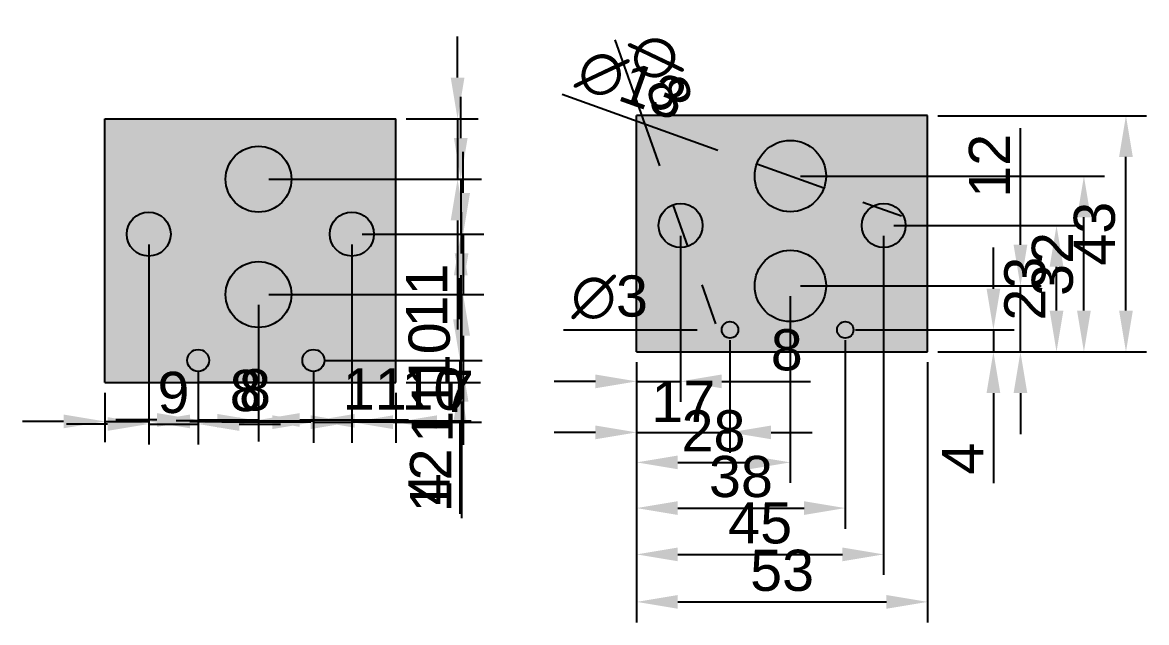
# Model space of a CAD drawing. Header units: millimetres. Extents: x 485 to 2758, y 170 to 959.
# Drawn here: x 485 to 689.8, y 465.1 to 574.4 of the extents above; entities that cross this region are included whole.
import ezdxf

# ---------------------------------------------------------------- set-up
doc = ezdxf.new("R2010")
doc.units = ezdxf.units.MM
doc.styles.get("Standard").update_dxf_attribs({"font": 'arial_0.ttf'})
doc.dimstyles.new('ISO-25', dxfattribs={"dimscale": 3, "dimtxt": 2.5, "dimasz": 2.5, "dimexe": 1.25, "dimexo": 0.625, "dimtad": 1, "dimtxsty": 'Standard', "dimcen": 2.5, "dimadec": 0, "dimazin": 0, "dimtfac": 1, "dimtmove": 0, "dimatfit": 3, "dimfxl": 1, "dimarcsym": 0})

# ---------------------------------------------------------------- blocks, each defined once
blk = doc.blocks.new('*D18')
at = {"color": 0, "lineweight": -2, "transparency": 16777216}
for p, q in [((508, 533.95), (508, 497.97)), ((500, 506.95), (500, 497.97)), ((492.5, 501.72), (485, 501.72)), ((500, 501.72), (508, 501.72)), ((515.5, 501.72), (531.69, 501.72))]:
    blk.add_line(p, q, dxfattribs=at)
at = {"color": 0, "transparency": 16777216}
for points in [[(492.5, 502.97), (492.5, 500.47), (500, 501.72)], [(515.5, 502.97), (515.5, 500.47), (508, 501.72)]]:
    blk.add_solid(points, dxfattribs=at)
at = {"layer": 'Defpoints', "color": 0, "transparency": 16777216}
for p in [(508, 535.82), (500, 508.82), (508, 501.72)]:
    blk.add_point(p, dxfattribs=at)
at = {"color": 0, "transparency": 16777216, "insert": (527.35, 507.42), "char_height": 7.5, "attachment_point": 5}
blk.add_mtext('8', dxfattribs=at)
blk = doc.blocks.new('*D19')
at = {"color": 0, "lineweight": -2, "transparency": 16777216}
for p, q in [((545, 533.95), (545, 497.83)), ((553, 506.95), (553, 497.83)), ((537.5, 501.58), (521.31, 501.58)), ((553, 501.58), (545, 501.58)), ((560.5, 501.58), (568, 501.58))]:
    blk.add_line(p, q, dxfattribs=at)
at = {"color": 0, "transparency": 16777216}
for points in [[(537.5, 502.83), (537.5, 500.33), (545, 501.58)], [(560.5, 502.83), (560.5, 500.33), (553, 501.58)]]:
    blk.add_solid(points, dxfattribs=at)
at = {"layer": 'Defpoints', "color": 0, "transparency": 16777216}
for p in [(545, 535.82), (553, 508.82), (545, 501.58)]:
    blk.add_point(p, dxfattribs=at)
at = {"color": 0, "transparency": 16777216, "insert": (525.65, 507.29), "char_height": 7.5, "attachment_point": 5}
blk.add_mtext('8', dxfattribs=at)
blk = doc.blocks.new('*D20')
at = {"color": 0, "lineweight": -2, "transparency": 16777216}
for p, q in [((564.26, 564.32), (564.26, 571.82)), ((554.88, 556.82), (568.01, 556.82)), ((564.26, 556.82), (564.26, 545.82)), ((529.88, 545.82), (568.01, 545.82)), ((564.26, 538.32), (564.26, 518.48))]:
    blk.add_line(p, q, dxfattribs=at)
at = {"color": 0, "transparency": 16777216}
for points in [[(563.01, 564.32), (565.51, 564.32), (564.26, 556.82)], [(563.01, 538.32), (565.51, 538.32), (564.26, 545.82)]]:
    blk.add_solid(points, dxfattribs=at)
at = {"layer": 'Defpoints', "color": 0, "transparency": 16777216}
for p in [(553, 556.82), (528, 545.82), (564.26, 545.82)]:
    blk.add_point(p, dxfattribs=at)
at = {"color": 0, "transparency": 16777216, "insert": (558.62, 524.65), "char_height": 7.5, "attachment_point": 5, "rotation": 90}
blk.add_mtext('11', dxfattribs=at)
blk = doc.blocks.new('*D13')
at = {"color": 0, "lineweight": -2, "transparency": 16777216}
for p, q in [((564.84, 553.32), (564.84, 560.82)), ((529.88, 545.82), (568.59, 545.82)), ((564.84, 545.82), (564.84, 535.82)), ((546.88, 535.82), (568.59, 535.82)), ((564.84, 528.32), (564.84, 507.06))]:
    blk.add_line(p, q, dxfattribs=at)
at = {"color": 0, "transparency": 16777216}
for points in [[(563.59, 553.32), (566.09, 553.32), (564.84, 545.82)], [(563.59, 528.32), (566.09, 528.32), (564.84, 535.82)]]:
    blk.add_solid(points, dxfattribs=at)
at = {"layer": 'Defpoints', "color": 0, "transparency": 16777216}
for p in [(528, 545.82), (545, 535.82), (564.84, 535.82)]:
    blk.add_point(p, dxfattribs=at)
at = {"color": 0, "transparency": 16777216, "insert": (559.14, 513.94), "char_height": 7.5, "attachment_point": 5, "rotation": 90}
blk.add_mtext('10', dxfattribs=at)
blk = doc.blocks.new('*D21')
at = {"color": 0, "lineweight": -2, "transparency": 16777216}
for p, q in [((565.28, 543.32), (565.28, 550.82)), ((546.88, 535.82), (569.03, 535.82)), ((565.28, 535.82), (565.28, 524.82)), ((529.88, 524.82), (569.03, 524.82)), ((565.28, 517.32), (565.28, 497.48))]:
    blk.add_line(p, q, dxfattribs=at)
at = {"color": 0, "transparency": 16777216}
for points in [[(564.03, 543.32), (566.53, 543.32), (565.28, 535.82)], [(564.03, 517.32), (566.53, 517.32), (565.28, 524.82)]]:
    blk.add_solid(points, dxfattribs=at)
at = {"layer": 'Defpoints', "color": 0, "transparency": 16777216}
for p in [(545, 535.82), (528, 524.82), (565.28, 524.82)]:
    blk.add_point(p, dxfattribs=at)
at = {"color": 0, "transparency": 16777216, "insert": (559.64, 503.65), "char_height": 7.5, "attachment_point": 5, "rotation": 90}
blk.add_mtext('11', dxfattribs=at)
blk = doc.blocks.new('*D22')
at = {"color": 0, "lineweight": -2, "transparency": 16777216}
for p, q in [((564.99, 532.32), (564.99, 539.82)), ((529.88, 524.82), (568.74, 524.82)), ((564.99, 524.82), (564.99, 512.82)), ((539.88, 512.82), (568.74, 512.82)), ((564.99, 505.32), (564.99, 484.11))]:
    blk.add_line(p, q, dxfattribs=at)
at = {"color": 0, "transparency": 16777216}
for points in [[(563.74, 532.32), (566.24, 532.32), (564.99, 524.82)], [(563.74, 505.32), (566.24, 505.32), (564.99, 512.82)]]:
    blk.add_solid(points, dxfattribs=at)
at = {"layer": 'Defpoints', "color": 0, "transparency": 16777216}
for p in [(528, 524.82), (538, 512.82), (564.99, 512.82)]:
    blk.add_point(p, dxfattribs=at)
at = {"color": 0, "transparency": 16777216, "insert": (559.35, 490.97), "char_height": 7.5, "attachment_point": 5, "rotation": 90}
blk.add_mtext('12', dxfattribs=at)
blk = doc.blocks.new('*D14')
at = {"color": 0, "lineweight": -2, "transparency": 16777216}
for p, q in [((564.7, 520.32), (564.7, 527.82)), ((539.88, 512.82), (568.45, 512.82)), ((564.7, 512.82), (564.7, 508.82)), ((554.88, 508.82), (568.45, 508.82)), ((564.7, 501.32), (564.7, 484.89))]:
    blk.add_line(p, q, dxfattribs=at)
at = {"color": 0, "transparency": 16777216}
for points in [[(563.45, 520.32), (565.95, 520.32), (564.7, 512.82)], [(563.45, 501.32), (565.95, 501.32), (564.7, 508.82)]]:
    blk.add_solid(points, dxfattribs=at)
at = {"layer": 'Defpoints', "color": 0, "transparency": 16777216}
for p in [(538, 512.82), (553, 508.82), (564.7, 508.82)]:
    blk.add_point(p, dxfattribs=at)
at = {"color": 0, "transparency": 16777216, "insert": (559.07, 489.35), "char_height": 7.5, "attachment_point": 5, "rotation": 90}
blk.add_mtext('4', dxfattribs=at)
blk = doc.blocks.new('*D23')
at = {"color": 0, "lineweight": -2, "transparency": 16777216}
for p, q in [((508, 533.95), (508, 497.5)), ((517, 510.95), (517, 497.5)), ((500.5, 501.25), (493, 501.25)), ((508, 501.25), (517, 501.25)), ((524.5, 501.25), (532, 501.25))]:
    blk.add_line(p, q, dxfattribs=at)
at = {"color": 0, "transparency": 16777216}
for points in [[(500.5, 502.5), (500.5, 500), (508, 501.25)], [(524.5, 502.5), (524.5, 500), (517, 501.25)]]:
    blk.add_solid(points, dxfattribs=at)
at = {"layer": 'Defpoints', "color": 0, "transparency": 16777216}
for p in [(508, 535.82), (517, 512.82), (517, 501.25)]:
    blk.add_point(p, dxfattribs=at)
at = {"color": 0, "transparency": 16777216, "insert": (512.5, 506.95), "char_height": 7.5, "attachment_point": 5}
blk.add_mtext('9', dxfattribs=at)
blk = doc.blocks.new('*D15')
at = {"color": 0, "lineweight": -2, "transparency": 16777216}
for p, q in [((528, 522.95), (528, 498.23)), ((517, 510.95), (517, 498.23)), ((509.5, 501.98), (502, 501.98)), ((517, 501.98), (528, 501.98)), ((535.5, 501.98), (555.34, 501.98))]:
    blk.add_line(p, q, dxfattribs=at)
at = {"color": 0, "transparency": 16777216}
for points in [[(509.5, 503.23), (509.5, 500.73), (517, 501.98)], [(535.5, 503.23), (535.5, 500.73), (528, 501.98)]]:
    blk.add_solid(points, dxfattribs=at)
at = {"layer": 'Defpoints', "color": 0, "transparency": 16777216}
for p in [(528, 524.82), (517, 512.82), (528, 501.98)]:
    blk.add_point(p, dxfattribs=at)
at = {"color": 0, "transparency": 16777216, "insert": (549.17, 507.62), "char_height": 7.5, "attachment_point": 5}
blk.add_mtext('11', dxfattribs=at)
blk = doc.blocks.new('*D16')
at = {"color": 0, "lineweight": -2, "transparency": 16777216}
for p, q in [((528, 522.95), (528, 498.08)), ((538, 510.95), (538, 498.08)), ((520.5, 501.83), (513, 501.83)), ((528, 501.83), (538, 501.83)), ((545.5, 501.83), (566.76, 501.83))]:
    blk.add_line(p, q, dxfattribs=at)
at = {"color": 0, "transparency": 16777216}
for points in [[(520.5, 503.08), (520.5, 500.58), (528, 501.83)], [(545.5, 503.08), (545.5, 500.58), (538, 501.83)]]:
    blk.add_solid(points, dxfattribs=at)
at = {"layer": 'Defpoints', "color": 0, "transparency": 16777216}
for p in [(528, 524.82), (538, 512.82), (538, 501.83)]:
    blk.add_point(p, dxfattribs=at)
at = {"color": 0, "transparency": 16777216, "insert": (559.88, 507.54), "char_height": 7.5, "attachment_point": 5}
blk.add_mtext('10', dxfattribs=at)
blk = doc.blocks.new('*D17')
at = {"color": 0, "lineweight": -2, "transparency": 16777216}
for p, q in [((545, 533.95), (545, 497.83)), ((538, 510.95), (538, 497.83)), ((530.5, 501.58), (523, 501.58)), ((538, 501.58), (545, 501.58)), ((552.5, 501.58), (568.61, 501.58))]:
    blk.add_line(p, q, dxfattribs=at)
at = {"color": 0, "transparency": 16777216}
for points in [[(530.5, 502.83), (530.5, 500.33), (538, 501.58)], [(552.5, 502.83), (552.5, 500.33), (545, 501.58)]]:
    blk.add_solid(points, dxfattribs=at)
at = {"layer": 'Defpoints', "color": 0, "transparency": 16777216}
for p in [(545, 535.82), (538, 512.82), (545, 501.58)]:
    blk.add_point(p, dxfattribs=at)
at = {"color": 0, "transparency": 16777216, "insert": (564.3, 507.21), "char_height": 7.5, "attachment_point": 5}
blk.add_mtext('7', dxfattribs=at)
blk = doc.blocks.new('*D43')
at = {"color": 0, "lineweight": -2, "transparency": 16777216}
for p, q in [((613.88, 516.52), (613.88, 495.97)), ((596.88, 512.52), (596.88, 495.97)), ((589.38, 499.72), (581.88, 499.72)), ((596.88, 499.72), (613.88, 499.72)), ((621.38, 499.72), (628.88, 499.72))]:
    blk.add_line(p, q, dxfattribs=at)
at = {"color": 0, "transparency": 16777216}
for points in [[(589.38, 500.97), (589.38, 498.47), (596.88, 499.72)], [(621.38, 500.97), (621.38, 498.47), (613.88, 499.72)]]:
    blk.add_solid(points, dxfattribs=at)
at = {"layer": 'Defpoints', "color": 0, "transparency": 16777216}
for p in [(613.88, 518.39), (596.88, 514.39), (613.88, 499.72)]:
    blk.add_point(p, dxfattribs=at)
at = {"color": 0, "transparency": 16777216, "insert": (605.38, 505.36), "char_height": 7.5, "attachment_point": 5}
blk.add_mtext('17', dxfattribs=at)
blk = doc.blocks.new('*D44')
at = {"color": 0, "lineweight": -2, "transparency": 16777216}
for p, q in [((634.88, 516.52), (634.88, 482.19)), ((596.88, 512.52), (596.88, 482.19)), ((604.38, 485.94), (627.38, 485.94))]:
    blk.add_line(p, q, dxfattribs=at)
at = {"color": 0, "transparency": 16777216}
for points in [[(604.38, 487.19), (604.38, 484.69), (596.88, 485.94)], [(627.38, 487.19), (627.38, 484.69), (634.88, 485.94)]]:
    blk.add_solid(points, dxfattribs=at)
at = {"layer": 'Defpoints', "color": 0, "transparency": 16777216}
for p in [(634.88, 518.39), (596.88, 514.39), (634.88, 485.94)]:
    blk.add_point(p, dxfattribs=at)
at = {"color": 0, "transparency": 16777216, "insert": (615.88, 491.64), "char_height": 7.5, "attachment_point": 5}
blk.add_mtext('38', dxfattribs=at)
blk = doc.blocks.new('*D39')
at = {"color": 0, "lineweight": -2, "transparency": 16777216}
for p, q in [((596.88, 512.52), (596.88, 465.11)), ((649.88, 512.52), (649.88, 465.11)), ((604.38, 468.86), (642.38, 468.86))]:
    blk.add_line(p, q, dxfattribs=at)
at = {"color": 0, "transparency": 16777216}
for points in [[(604.38, 470.11), (604.38, 467.61), (596.88, 468.86)], [(642.38, 470.11), (642.38, 467.61), (649.88, 468.86)]]:
    blk.add_solid(points, dxfattribs=at)
at = {"layer": 'Defpoints', "color": 0, "transparency": 16777216}
for p in [(596.88, 514.39), (649.88, 514.39), (649.88, 468.86)]:
    blk.add_point(p, dxfattribs=at)
at = {"color": 0, "transparency": 16777216, "insert": (623.38, 474.56), "char_height": 7.5, "attachment_point": 5}
blk.add_mtext('53', dxfattribs=at)
blk = doc.blocks.new('*D40')
at = {"color": 0, "lineweight": -2, "transparency": 16777216}
for p, q in [((661.88, 525.89), (661.88, 533.39)), ((636.76, 518.39), (665.63, 518.39)), ((661.88, 518.39), (661.88, 514.39)), ((651.76, 514.39), (665.63, 514.39)), ((661.88, 506.89), (661.88, 490.46))]:
    blk.add_line(p, q, dxfattribs=at)
at = {"color": 0, "transparency": 16777216}
for points in [[(660.63, 525.89), (663.13, 525.89), (661.88, 518.39)], [(660.63, 506.89), (663.13, 506.89), (661.88, 514.39)]]:
    blk.add_solid(points, dxfattribs=at)
at = {"layer": 'Defpoints', "color": 0, "transparency": 16777216}
for p in [(634.88, 518.39), (649.88, 514.39), (661.88, 514.39)]:
    blk.add_point(p, dxfattribs=at)
at = {"color": 0, "transparency": 16777216, "insert": (656.26, 494.93), "char_height": 7.5, "attachment_point": 5, "rotation": 90}
blk.add_mtext('4', dxfattribs=at)
blk = doc.blocks.new('*D45')
at = {"color": 0, "lineweight": -2, "transparency": 16777216}
for p, q in [((624.88, 524.52), (624.88, 490.51)), ((596.88, 512.52), (596.88, 490.51)), ((604.38, 494.26), (617.38, 494.26))]:
    blk.add_line(p, q, dxfattribs=at)
at = {"color": 0, "transparency": 16777216}
for points in [[(604.38, 495.51), (604.38, 493.01), (596.88, 494.26)], [(617.38, 495.51), (617.38, 493.01), (624.88, 494.26)]]:
    blk.add_solid(points, dxfattribs=at)
at = {"layer": 'Defpoints', "color": 0, "transparency": 16777216}
for p in [(624.88, 526.39), (596.88, 514.39), (624.88, 494.26)]:
    blk.add_point(p, dxfattribs=at)
at = {"color": 0, "transparency": 16777216, "insert": (610.88, 499.96), "char_height": 7.5, "attachment_point": 5}
blk.add_mtext('28', dxfattribs=at)
blk = doc.blocks.new('*D46')
at = {"color": 0, "lineweight": -2, "transparency": 16777216}
for p, q in [((641.88, 535.52), (641.88, 473.76)), ((596.88, 512.52), (596.88, 473.76)), ((604.38, 477.51), (634.38, 477.51))]:
    blk.add_line(p, q, dxfattribs=at)
at = {"color": 0, "transparency": 16777216}
for points in [[(604.38, 478.76), (604.38, 476.26), (596.88, 477.51)], [(634.38, 478.76), (634.38, 476.26), (641.88, 477.51)]]:
    blk.add_solid(points, dxfattribs=at)
at = {"layer": 'Defpoints', "color": 0, "transparency": 16777216}
for p in [(641.88, 537.39), (596.88, 514.39), (641.88, 477.51)]:
    blk.add_point(p, dxfattribs=at)
at = {"color": 0, "transparency": 16777216, "insert": (619.38, 483.2), "char_height": 7.5, "attachment_point": 5}
blk.add_mtext('45', dxfattribs=at)
blk = doc.blocks.new('*D47')
at = {"color": 0, "lineweight": -2, "transparency": 16777216}
for p, q in [((666.8, 533.89), (666.8, 555.11)), ((626.76, 526.39), (670.55, 526.39)), ((666.8, 514.39), (666.8, 526.39)), ((651.76, 514.39), (670.55, 514.39)), ((666.8, 506.89), (666.8, 499.39))]:
    blk.add_line(p, q, dxfattribs=at)
at = {"color": 0, "transparency": 16777216}
for points in [[(665.55, 533.89), (668.05, 533.89), (666.8, 526.39)], [(665.55, 506.89), (668.05, 506.89), (666.8, 514.39)]]:
    blk.add_solid(points, dxfattribs=at)
at = {"layer": 'Defpoints', "color": 0, "transparency": 16777216}
for p in [(624.88, 526.39), (666.8, 526.39), (649.88, 514.39)]:
    blk.add_point(p, dxfattribs=at)
at = {"color": 0, "transparency": 16777216, "insert": (661.16, 548.25), "char_height": 7.5, "attachment_point": 5, "rotation": 90}
blk.add_mtext('12', dxfattribs=at)
blk = doc.blocks.new('*D41')
at = {"color": 0, "lineweight": -2, "transparency": 16777216}
for p, q in [((643.76, 537.39), (677.12, 537.39)), ((673.37, 521.89), (673.37, 529.89)), ((651.76, 514.39), (677.12, 514.39))]:
    blk.add_line(p, q, dxfattribs=at)
at = {"color": 0, "transparency": 16777216}
for points in [[(672.12, 529.89), (674.62, 529.89), (673.37, 537.39)], [(672.12, 521.89), (674.62, 521.89), (673.37, 514.39)]]:
    blk.add_solid(points, dxfattribs=at)
at = {"layer": 'Defpoints', "color": 0, "transparency": 16777216}
for p in [(641.88, 537.39), (673.37, 537.39), (649.88, 514.39)]:
    blk.add_point(p, dxfattribs=at)
at = {"color": 0, "transparency": 16777216, "insert": (667.66, 525.89), "char_height": 7.5, "attachment_point": 5, "rotation": 90}
blk.add_mtext('23', dxfattribs=at)
blk = doc.blocks.new('*D48')
at = {"color": 0, "lineweight": -2, "transparency": 16777216}
for p, q in [((626.76, 546.39), (682.11, 546.39)), ((678.36, 521.89), (678.36, 538.89)), ((651.76, 514.39), (682.11, 514.39))]:
    blk.add_line(p, q, dxfattribs=at)
at = {"color": 0, "transparency": 16777216}
for points in [[(677.11, 538.89), (679.61, 538.89), (678.36, 546.39)], [(677.11, 521.89), (679.61, 521.89), (678.36, 514.39)]]:
    blk.add_solid(points, dxfattribs=at)
at = {"layer": 'Defpoints', "color": 0, "transparency": 16777216}
for p in [(624.88, 546.39), (678.36, 546.39), (649.88, 514.39)]:
    blk.add_point(p, dxfattribs=at)
at = {"color": 0, "transparency": 16777216, "insert": (672.66, 530.39), "char_height": 7.5, "attachment_point": 5, "rotation": 90}
blk.add_mtext('32', dxfattribs=at)
blk = doc.blocks.new('*D49')
at = {"color": 0, "lineweight": -2, "transparency": 16777216}
for p, q in [((651.76, 557.39), (689.77, 557.39)), ((686.02, 521.89), (686.02, 549.89)), ((651.76, 514.39), (689.77, 514.39))]:
    blk.add_line(p, q, dxfattribs=at)
at = {"color": 0, "transparency": 16777216}
for points in [[(684.77, 549.89), (687.27, 549.89), (686.02, 557.39)], [(684.77, 521.89), (687.27, 521.89), (686.02, 514.39)]]:
    blk.add_solid(points, dxfattribs=at)
at = {"layer": 'Defpoints', "color": 0, "transparency": 16777216}
for p in [(649.88, 557.39), (686.02, 557.39), (649.88, 514.39)]:
    blk.add_point(p, dxfattribs=at)
at = {"color": 0, "transparency": 16777216, "insert": (680.31, 535.89), "char_height": 7.5, "attachment_point": 5, "rotation": 90}
blk.add_mtext('43', dxfattribs=at)
blk = doc.blocks.new('*D50')
at = {"color": 0, "lineweight": -2, "transparency": 16777216}
blk.add_line((583.56, 518.39), (607.88, 518.39), dxfattribs=at)
at = {"color": 0, "transparency": 16777216}
blk.add_solid([(607.88, 519.64), (607.88, 517.14), (615.38, 518.39)], dxfattribs=at)
at = {"layer": 'Defpoints', "color": 0, "transparency": 16777216}
for p in [(612.38, 518.39), (615.38, 518.39)]:
    blk.add_point(p, dxfattribs=at)
at = {"color": 0, "transparency": 16777216, "insert": (591.97, 524.31), "char_height": 7.5, "attachment_point": 5}
blk.add_mtext('∅3', dxfattribs=at)
blk = doc.blocks.new('*D51')
at = {"color": 0, "lineweight": -2, "transparency": 16777216}
for p, q in [((583.32, 561.28), (611.7, 551.11)), ((631, 544.2), (618.76, 548.59)), ((638.06, 541.67), (645.12, 539.15))]:
    blk.add_line(p, q, dxfattribs=at)
at = {"color": 0, "transparency": 16777216}
for points in [[(612.12, 552.29), (611.28, 549.94), (618.76, 548.59)], [(638.49, 542.85), (637.64, 540.5), (631, 544.2)]]:
    blk.add_solid(points, dxfattribs=at)
at = {"layer": 'Defpoints', "color": 0, "transparency": 16777216}
for p in [(618.76, 548.59), (631, 544.2)]:
    blk.add_point(p, dxfattribs=at)
at = {"color": 0, "transparency": 16777216, "insert": (595.97, 563.03), "char_height": 7.5, "attachment_point": 5, "rotation": 340.2955}
blk.add_mtext('∅13', dxfattribs=at)
blk = doc.blocks.new('*D52')
at = {"color": 0, "lineweight": -2, "transparency": 16777216}
for p, q in [((592.89, 571.17), (601.04, 548.23)), ((606.22, 533.62), (603.55, 541.16)), ((608.73, 526.56), (611.24, 519.49))]:
    blk.add_line(p, q, dxfattribs=at)
at = {"color": 0, "transparency": 16777216}
for points in [[(602.21, 548.65), (599.86, 547.81), (603.55, 541.16)], [(609.91, 526.98), (607.55, 526.14), (606.22, 533.62)]]:
    blk.add_solid(points, dxfattribs=at)
at = {"layer": 'Defpoints', "color": 0, "transparency": 16777216}
for p in [(603.55, 541.16), (606.22, 533.62)]:
    blk.add_point(p, dxfattribs=at)
at = {"color": 0, "transparency": 16777216, "insert": (601.28, 565.21), "char_height": 7.5, "attachment_point": 5, "rotation": 289.5449}
blk.add_mtext('∅8', dxfattribs=at)
blk = doc.blocks.new('*D42')
at = {"color": 0, "lineweight": -2, "transparency": 16777216}
for p, q in [((604.88, 535.52), (604.88, 505.26)), ((596.88, 512.52), (596.88, 505.26)), ((589.38, 509.01), (581.88, 509.01)), ((596.88, 509.01), (604.88, 509.01)), ((612.38, 509.01), (628.58, 509.01))]:
    blk.add_line(p, q, dxfattribs=at)
at = {"color": 0, "transparency": 16777216}
for points in [[(589.38, 510.26), (589.38, 507.76), (596.88, 509.01)], [(612.38, 510.26), (612.38, 507.76), (604.88, 509.01)]]:
    blk.add_solid(points, dxfattribs=at)
at = {"layer": 'Defpoints', "color": 0, "transparency": 16777216}
for p in [(604.88, 537.39), (596.88, 514.39), (604.88, 509.01)]:
    blk.add_point(p, dxfattribs=at)
at = {"color": 0, "transparency": 16777216, "insert": (624.23, 514.71), "char_height": 7.5, "attachment_point": 5}
blk.add_mtext('8', dxfattribs=at)

msp = doc.modelspace()

# ---------------------------------------------------------------- hatches: boundary and pattern name
h = msp.add_hatch(color=256)
h.dxf.hatch_style = 1
h.set_gradient(color1=(147, 39, 143), color2=(244, 238, 81), tint=1)
h.paths.add_polyline_path([(649.883, 557.394), (596.883, 557.394), (596.883, 514.394), (649.883, 514.394)])
h.paths.add_polyline_path([(631.383, 526.394, -1), (618.383, 526.394, -1)], flags=16)
h.paths.add_polyline_path([(618.383, 546.394, -1), (631.383, 546.394, -1)], flags=16)
h.paths.add_polyline_path([(600.883, 537.394, -1), (608.883, 537.394, -1)], flags=16)
h.paths.add_polyline_path([(637.883, 537.394, -1), (645.883, 537.394, -1)], flags=16)
h.paths.add_polyline_path([(615.383, 518.394, -1), (612.383, 518.394, -1)], flags=16)
h.paths.add_polyline_path([(636.383, 518.394, -1), (633.383, 518.394, -1)], flags=16)
h = msp.add_hatch(color=256)
h.dxf.hatch_style = 1
h.set_gradient(color1=(244, 238, 81), color2=(248, 153, 30), tint=1, name='CYLINDER')
h.paths.add_polyline_path([(553, 556.824), (500, 556.824), (500, 508.824), (553, 508.824)])
h.paths.add_polyline_path([(522, 545.824, -1), (534, 545.824, -1)], flags=16)
h.paths.add_polyline_path([(534, 524.824, -1), (522, 524.824, -1)], flags=16)
h.paths.add_polyline_path([(504, 535.824, -1), (512, 535.824, -1)], flags=16)
h.paths.add_polyline_path([(549, 535.824, -1), (541, 535.824, -1)], flags=16)
h.paths.add_polyline_path([(519, 512.824, -1), (515, 512.824, -1)], flags=16)
h.paths.add_polyline_path([(540, 512.824, -1), (536, 512.824, -1)], flags=16)
h = msp.add_hatch(color=256)
h.dxf.hatch_style = 1
h.set_gradient(color1=(0, 255, 255), tint=1, name='SPHERICAL')
h.paths.add_polyline_path([(618.383, 546.394, 1), (631.383, 546.394, 1)])
h = msp.add_hatch(color=256)
h.dxf.hatch_style = 1
h.set_gradient(color1=(19, 155, 72), tint=1, name='SPHERICAL')
h.paths.add_polyline_path([(534, 545.824, 1), (522, 545.824, 1)])
h = msp.add_hatch(color=256)
h.dxf.hatch_style = 1
h.set_gradient(color1=(0, 255, 255), tint=1, name='SPHERICAL')
h.paths.add_polyline_path([(608.883, 537.394, 1), (600.883, 537.394, 1)])
h = msp.add_hatch(color=256)
h.dxf.hatch_style = 1
h.set_gradient(color1=(0, 255, 255), tint=1, name='SPHERICAL')
h.paths.add_polyline_path([(645.883, 537.394, 1), (637.883, 537.394, 1)])
h = msp.add_hatch(color=256)
h.dxf.hatch_style = 1
h.set_gradient(color1=(19, 155, 72), tint=1, name='SPHERICAL')
h.paths.add_polyline_path([(504, 535.824, 1), (512, 535.824, 1)])
h = msp.add_hatch(color=256)
h.dxf.hatch_style = 1
h.set_gradient(color1=(19, 155, 72), tint=1, name='SPHERICAL')
h.paths.add_polyline_path([(541, 535.824, 1), (549, 535.824, 1)])
h = msp.add_hatch(color=256)
h.dxf.hatch_style = 1
h.set_gradient(color1=(0, 255, 255), tint=1, name='SPHERICAL')
h.paths.add_polyline_path([(618.383, 526.394, 1), (631.383, 526.394, 1)])
h = msp.add_hatch(color=256)
h.dxf.hatch_style = 1
h.set_gradient(color1=(19, 155, 72), tint=1, name='SPHERICAL')
h.paths.add_polyline_path([(534, 524.824, 1), (522, 524.824, 1)])
h = msp.add_hatch(color=256)
h.dxf.hatch_style = 1
h.set_gradient(color1=(0, 255, 255), tint=1, name='SPHERICAL')
h.paths.add_polyline_path([(612.383, 518.394, 1), (615.383, 518.394, 1)])
h = msp.add_hatch(color=256)
h.dxf.hatch_style = 1
h.set_gradient(color1=(0, 255, 255), tint=1, name='SPHERICAL')
h.paths.add_polyline_path([(633.383, 518.394, 1), (636.383, 518.394, 1)])
h = msp.add_hatch(color=256)
h.dxf.hatch_style = 1
h.set_gradient(color1=(19, 155, 72), tint=1, name='SPHERICAL')
h.paths.add_polyline_path([(515, 512.824, 1), (519, 512.824, 1)])
h = msp.add_hatch(color=256)
h.dxf.hatch_style = 1
h.set_gradient(color1=(19, 155, 72), tint=1, name='SPHERICAL')
h.paths.add_polyline_path([(536, 512.824, 1), (540, 512.824, 1)])

# ---------------------------------------------------------------- linework, layer by layer
for p, q in [((596.883, 514.394), (596.883, 557.394)), ((649.883, 557.394), (596.883, 557.394)), ((649.883, 514.394), (649.883, 557.394)), ((500, 508.824), (500, 556.824)), ((500, 556.824), (553, 556.824)), ((553, 508.824), (553, 556.824)), ((596.883, 514.394), (649.883, 514.394)), ((500, 508.824), (553, 508.824)), ((528, 508.824), (517, 508.824))]:
    msp.add_line(p, q)
for centre, radius in [((624.883, 546.394), 6.5), ((528, 545.824), 6), ((604.883, 537.394), 4), ((641.883, 537.394), 4), ((508, 535.824), 4), ((545, 535.824), 4), ((624.883, 526.394), 6.5), ((528, 524.824), 6), ((613.883, 518.394), 1.5), ((634.883, 518.394), 1.5), ((517, 512.824), 2), ((538, 512.824), 2)]:
    msp.add_circle(centre, radius)

# ---------------------------------------------------------------- dimensions: what is measured, and where the dimension line sits
for p1, p2, picture, middle in [((606.222, 533.625), (603.545, 541.164), '*D52', (601.283, 565.214)), ((631.003, 544.203), (618.764, 548.586), '*D51', (595.973, 563.03))]:
    dim = msp.add_diameter_dim_2p(p1=p1, p2=p2, dimstyle='ISO-25')
    dim.commit()
    dim.dimension.update_dxf_attribs({"geometry": picture, "text_midpoint": middle})
for base, p1, p2, picture, middle in [((564.261, 545.824), (553, 556.824), (528, 545.824), '*D20', (558.62, 524.654)), ((564.844, 535.824), (528, 545.824), (545, 535.824), '*D13', (559.139, 513.943)), ((686.017, 557.394), (649.883, 514.394), (649.883, 557.394), '*D49', (680.31, 535.894)), ((666.805, 526.394), (649.883, 514.394), (624.883, 526.394), '*D47', (661.164, 548.25)), ((565.281, 524.824), (545, 535.824), (528, 524.824), '*D21', (559.641, 503.654)), ((678.363, 546.394), (649.883, 514.394), (624.883, 546.394), '*D48', (672.657, 530.394)), ((564.989, 512.824), (528, 524.824), (538, 512.824), '*D22', (559.349, 490.968)), ((673.365, 537.394), (649.883, 514.394), (641.883, 537.394), '*D41', (667.658, 525.894)), ((661.883, 514.394), (634.883, 518.394), (649.883, 514.394), '*D40', (656.258, 494.926)), ((564.698, 508.824), (538, 512.824), (553, 508.824), '*D14', (559.073, 489.355))]:
    dim = msp.add_linear_dim(base=base, p1=p1, p2=p2, angle=90, dimstyle='ISO-25')
    dim.commit()
    dim.dimension.update_dxf_attribs({"geometry": picture, "text_midpoint": middle})
for base, p1, p2, picture, middle in [((604.883, 509.009), (596.883, 514.394), (604.883, 537.394), '*D42', (624.229, 514.714)), ((641.883, 477.512), (596.883, 514.394), (641.883, 537.394), '*D46', (619.383, 483.201)), ((508, 501.719), (500, 508.824), (508, 535.824), '*D18', (527.346, 507.423)), ((517, 501.25), (508, 535.824), (517, 512.824), '*D23', (512.5, 506.954)), ((545, 501.584), (553, 508.824), (545, 535.824), '*D19', (525.654, 507.289)), ((545, 501.584), (538, 512.824), (545, 535.824), '*D17', (564.303, 507.209)), ((624.883, 494.257), (596.883, 514.394), (624.883, 526.394), '*D45', (610.883, 499.961)), ((528, 501.978), (517, 512.824), (528, 524.824), '*D15', (549.17, 507.619)), ((538, 501.833), (528, 524.824), (538, 512.824), '*D16', (559.881, 507.537)), ((613.883, 499.722), (596.883, 514.394), (613.883, 518.394), '*D43', (605.383, 505.362)), ((634.883, 485.937), (596.883, 514.394), (634.883, 518.394), '*D44', (615.883, 491.644)), ((649.883, 468.855), (596.883, 514.394), (649.883, 514.394), '*D39', (623.383, 474.562))]:
    dim = msp.add_linear_dim(base=base, p1=p1, p2=p2, dimstyle='ISO-25')
    dim.commit()
    dim.dimension.update_dxf_attribs({"geometry": picture, "text_midpoint": middle})
dim = msp.add_diameter_dim_2p(p1=(612.383, 518.394), p2=(615.383, 518.394), dimstyle='ISO-25')
dim.commit()
dim.dimension.update_dxf_attribs({"geometry": '*D50', "text_midpoint": (591.97, 518.394), "dimtype": 163})

doc.saveas('drawing.dxf')
